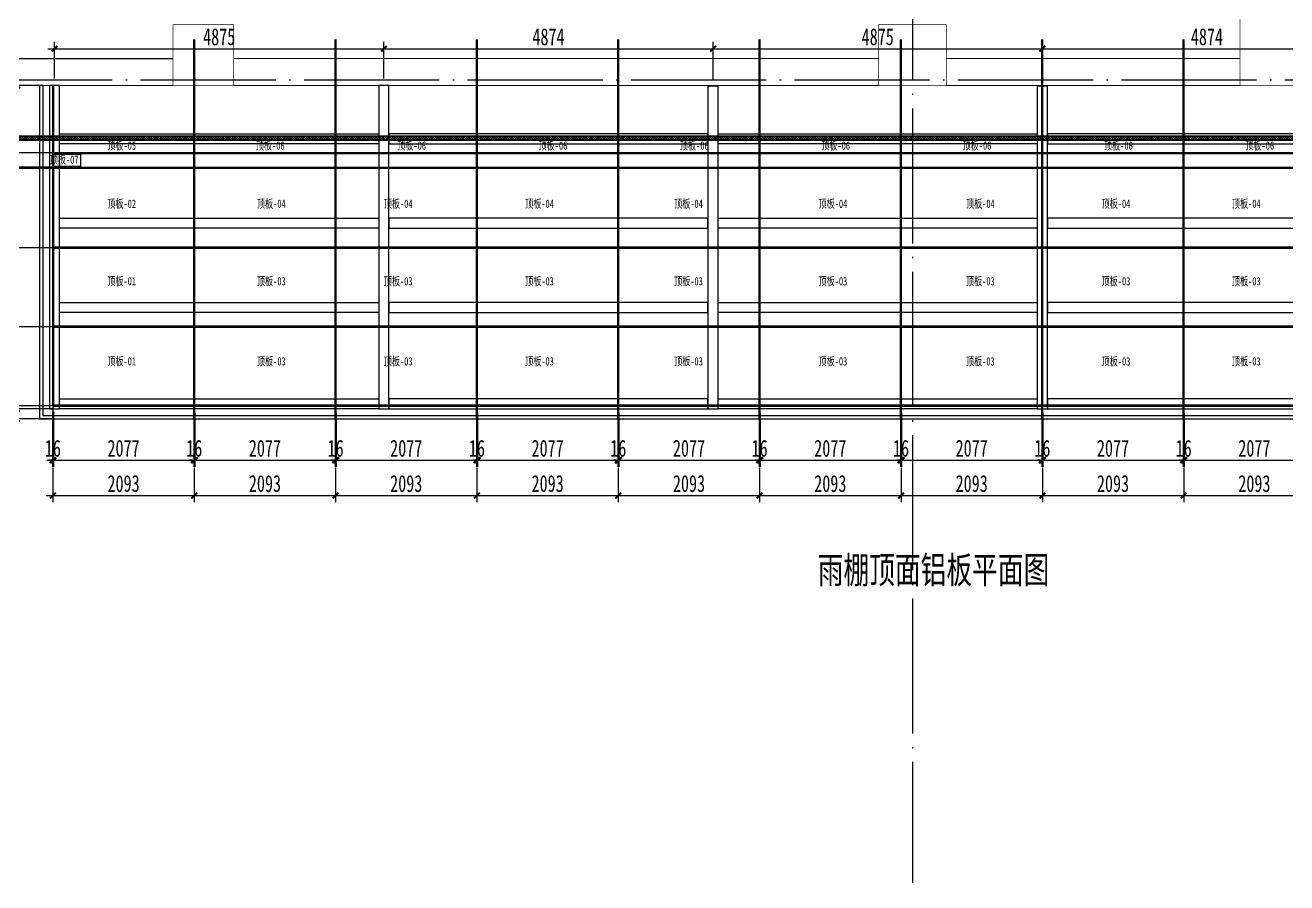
# Model space of a CAD drawing. Header units: millimetres. Extents: x 1519249 to 1604651, y -416196 to -347833.
# Drawn here: x 1528901 to 1547578, y -379550 to -366850 of the extents above; entities that cross this region are included whole.
import ezdxf

# ---------------------------------------------------------------- set-up
doc = ezdxf.new("R2010")
doc.units = ezdxf.units.MM
doc.header["$LTSCALE"] = 1000
doc.header["$MEASUREMENT"] = 0
doc.linetypes.add('DOTE', pattern=[2.42, 2, -0.2, 0.02, -0.2])
doc.layers.get('Defpoints').update_dxf_attribs({"color": 190})
for name, color, linetype in [('S-beam_con', 4, 'Continuous'), ('S-COLU', 50, 'Continuous'), ('S-grid', 14, 'DOTE')]:
    doc.layers.add(name, color=color, linetype=linetype)
doc.styles.add('MtXpl_', font='simhei.ttf')
doc.styles.add('黑体', font='simhei.ttf', dxfattribs={"width": 0.7})
doc.dimstyles.new('副本 BZ-60', dxfattribs={"dimscale": 100, "dimtxt": 2.5, "dimasz": 0.6, "dimexe": 1, "dimexo": 1, "dimgap": 0.5, "dimtad": 1, "dimdec": 0, "dimdsep": 46, "dimtxsty": '黑体', "dimblk": 'ARCHTICK', "dimcen": 3, "dimdle": 1, "dimclrd": 1, "dimclre": 1, "dimclrt": 2, "dimadec": 1, "dimazin": 0, "dimtfac": 1, "dimtdec": 0, "dimtix": 1, "dimtmove": 2, "dimatfit": 3, "dimldrblk": 'DOTSMALL', "dimfxl": 0, "dimtolj": 1, "dimtzin": 0, "dimarcsym": 0})

# ---------------------------------------------------------------- blocks, each defined once
blk = doc.blocks.new('333444445')
at = {"color": 252, "true_color": 0x939598}
for points in [[(1455675, -363611), (1455825, -363611), (1455825, -358821), (1455675, -358821)], [(1460550, -363611), (1460700, -363611), (1460700, -358821), (1460550, -358821)], [(1465424, -363611), (1465574, -363611), (1465574, -358831), (1465424, -358831)], [(1470299, -363611), (1470449, -363611), (1470449, -358831), (1470299, -358831)], [(1460551, -359536), (1460551, -359686), (1455825, -359686), (1455825, -359536)], [(1460699, -359536), (1460699, -359686), (1465424, -359686), (1465424, -359536)], [(1470299, -359536), (1470299, -359686), (1465574, -359686), (1465574, -359536)], [(1470448, -359536), (1470448, -359686), (1475173, -359686), (1475173, -359536)], [(1460551, -360786), (1460551, -360936), (1455825, -360936), (1455825, -360786)], [(1460699, -360786), (1460699, -360936), (1465424, -360936), (1465424, -360786)], [(1470299, -360786), (1470299, -360936), (1465574, -360936), (1465574, -360786)], [(1470448, -360786), (1470448, -360936), (1475173, -360936), (1475173, -360786)], [(1460551, -362036), (1460551, -362186), (1455825, -362186), (1455825, -362036)], [(1460699, -362036), (1460699, -362186), (1465424, -362186), (1465424, -362036)], [(1470299, -362036), (1470299, -362186), (1465574, -362186), (1465574, -362036)], [(1470448, -362036), (1470448, -362186), (1475173, -362186), (1475173, -362036)], [(1460551, -363461), (1460551, -363611), (1455825, -363611), (1455825, -363461)], [(1460699, -363461), (1460699, -363611), (1465424, -363611), (1465424, -363461)], [(1470299, -363461), (1470299, -363611), (1465574, -363611), (1465574, -363461)], [(1470448, -363461), (1470448, -363611), (1475173, -363611), (1475173, -363461)]]:
    blk.add_lwpolyline(points, close=True, dxfattribs=at)
blk = doc.blocks.new('_ArchTick')
at = {"color": 0, "linetype": 'ByBlock', "const_width": 0.5}
blk.add_lwpolyline([(-0.71, -0.71), (0.71, 0.71)], dxfattribs=at)
blk = doc.blocks.new('*D12')
at = {"color": 1, "lineweight": -2, "transparency": 16777216}
for p, q in [((1529311, -373400), (1529311, -373916)), ((1531403, -373400), (1531403, -373916)), ((1529211, -373816), (1531503, -373816))]:
    blk.add_line(p, q, dxfattribs=at)
at = {"layer": 'Defpoints', "color": 0, "transparency": 16777216}
for p in [(1529311, -373300), (1531403, -373300), (1531403, -373816)]:
    blk.add_point(p, dxfattribs=at)
at = {"color": 1, "lineweight": -2, "transparency": 16777216, "xscale": 60, "yscale": 60, "zscale": 60, "rotation": 180}
blk.add_blockref('_ArchTick', (1529311, -373816), dxfattribs=at)
at = {"color": 1, "lineweight": -2, "transparency": 16777216, "xscale": 60, "yscale": 60, "zscale": 60}
blk.add_blockref('_ArchTick', (1531403, -373816), dxfattribs=at)
at = {"color": 2, "transparency": 16777216, "insert": (1530357, -373639), "char_height": 250, "attachment_point": 5, "style": '黑体'}
blk.add_mtext('\\A1;2093', dxfattribs=at)
blk = doc.blocks.new('_DotSmall')
at = {"color": 0, "linetype": 'ByBlock', "const_width": 0.5}
blk.add_lwpolyline([(-0.0625, 0, 1), (0.0625, 0, 1)], format="xyb", close=True, dxfattribs=at)
blk = doc.blocks.new('*D13')
at = {"color": 1, "lineweight": -2, "transparency": 16777216}
for p, q in [((1531403, -373400), (1531403, -373916)), ((1533496, -373400), (1533496, -373916)), ((1531303, -373816), (1533596, -373816))]:
    blk.add_line(p, q, dxfattribs=at)
at = {"layer": 'Defpoints', "color": 0, "transparency": 16777216}
for p in [(1531403, -373300), (1533496, -373300), (1533496, -373816)]:
    blk.add_point(p, dxfattribs=at)
at = {"color": 1, "lineweight": -2, "transparency": 16777216, "xscale": 60, "yscale": 60, "zscale": 60, "rotation": 180}
blk.add_blockref('_ArchTick', (1531403, -373816), dxfattribs=at)
at = {"color": 1, "lineweight": -2, "transparency": 16777216, "xscale": 60, "yscale": 60, "zscale": 60}
blk.add_blockref('_ArchTick', (1533496, -373816), dxfattribs=at)
at = {"color": 2, "transparency": 16777216, "insert": (1532450, -373639), "char_height": 250, "attachment_point": 5, "style": '黑体'}
blk.add_mtext('\\A1;2093', dxfattribs=at)
blk = doc.blocks.new('*D14')
at = {"color": 1, "lineweight": -2, "transparency": 16777216}
for p, q in [((1533496, -373400), (1533496, -373916)), ((1535589, -373400), (1535589, -373916)), ((1533396, -373816), (1535689, -373816))]:
    blk.add_line(p, q, dxfattribs=at)
at = {"layer": 'Defpoints', "color": 0, "transparency": 16777216}
for p in [(1533496, -373300), (1535589, -373300), (1535589, -373816)]:
    blk.add_point(p, dxfattribs=at)
at = {"color": 1, "lineweight": -2, "transparency": 16777216, "xscale": 60, "yscale": 60, "zscale": 60, "rotation": 180}
blk.add_blockref('_ArchTick', (1533496, -373816), dxfattribs=at)
at = {"color": 1, "lineweight": -2, "transparency": 16777216, "xscale": 60, "yscale": 60, "zscale": 60}
blk.add_blockref('_ArchTick', (1535589, -373816), dxfattribs=at)
at = {"color": 2, "transparency": 16777216, "insert": (1534542, -373639), "char_height": 250, "attachment_point": 5, "style": '黑体'}
blk.add_mtext('\\A1;2093', dxfattribs=at)
blk = doc.blocks.new('*D15')
at = {"color": 1, "lineweight": -2, "transparency": 16777216}
for p, q in [((1535589, -373400), (1535589, -373916)), ((1537681, -373400), (1537681, -373916)), ((1535489, -373816), (1537781, -373816))]:
    blk.add_line(p, q, dxfattribs=at)
at = {"layer": 'Defpoints', "color": 0, "transparency": 16777216}
for p in [(1535589, -373300), (1537681, -373300), (1537681, -373816)]:
    blk.add_point(p, dxfattribs=at)
at = {"color": 1, "lineweight": -2, "transparency": 16777216, "xscale": 60, "yscale": 60, "zscale": 60, "rotation": 180}
blk.add_blockref('_ArchTick', (1535589, -373816), dxfattribs=at)
at = {"color": 1, "lineweight": -2, "transparency": 16777216, "xscale": 60, "yscale": 60, "zscale": 60}
blk.add_blockref('_ArchTick', (1537681, -373816), dxfattribs=at)
at = {"color": 2, "transparency": 16777216, "insert": (1536635, -373639), "char_height": 250, "attachment_point": 5, "style": '黑体'}
blk.add_mtext('\\A1;2093', dxfattribs=at)
blk = doc.blocks.new('*D16')
at = {"color": 1, "lineweight": -2, "transparency": 16777216}
for p, q in [((1537681, -373400), (1537681, -373916)), ((1539774, -373400), (1539774, -373916)), ((1537581, -373816), (1539874, -373816))]:
    blk.add_line(p, q, dxfattribs=at)
at = {"layer": 'Defpoints', "color": 0, "transparency": 16777216}
for p in [(1537681, -373300), (1539774, -373300), (1539774, -373816)]:
    blk.add_point(p, dxfattribs=at)
at = {"color": 1, "lineweight": -2, "transparency": 16777216, "xscale": 60, "yscale": 60, "zscale": 60, "rotation": 180}
blk.add_blockref('_ArchTick', (1537681, -373816), dxfattribs=at)
at = {"color": 1, "lineweight": -2, "transparency": 16777216, "xscale": 60, "yscale": 60, "zscale": 60}
blk.add_blockref('_ArchTick', (1539774, -373816), dxfattribs=at)
at = {"color": 2, "transparency": 16777216, "insert": (1538728, -373639), "char_height": 250, "attachment_point": 5, "style": '黑体'}
blk.add_mtext('\\A1;2093', dxfattribs=at)
blk = doc.blocks.new('*D17')
at = {"color": 1, "lineweight": -2, "transparency": 16777216}
for p, q in [((1539774, -373400), (1539774, -373916)), ((1541867, -373400), (1541867, -373916)), ((1539674, -373816), (1541967, -373816))]:
    blk.add_line(p, q, dxfattribs=at)
at = {"layer": 'Defpoints', "color": 0, "transparency": 16777216}
for p in [(1539774, -373300), (1541867, -373300), (1541867, -373816)]:
    blk.add_point(p, dxfattribs=at)
at = {"color": 1, "lineweight": -2, "transparency": 16777216, "xscale": 60, "yscale": 60, "zscale": 60, "rotation": 180}
blk.add_blockref('_ArchTick', (1539774, -373816), dxfattribs=at)
at = {"color": 1, "lineweight": -2, "transparency": 16777216, "xscale": 60, "yscale": 60, "zscale": 60}
blk.add_blockref('_ArchTick', (1541867, -373816), dxfattribs=at)
at = {"color": 2, "transparency": 16777216, "insert": (1540820, -373639), "char_height": 250, "attachment_point": 5, "style": '黑体'}
blk.add_mtext('\\A1;2093', dxfattribs=at)
blk = doc.blocks.new('*D18')
at = {"color": 1, "lineweight": -2, "transparency": 16777216}
for p, q in [((1541867, -373400), (1541867, -373916)), ((1543959, -373400), (1543959, -373916)), ((1541767, -373816), (1544059, -373816))]:
    blk.add_line(p, q, dxfattribs=at)
at = {"layer": 'Defpoints', "color": 0, "transparency": 16777216}
for p in [(1541867, -373300), (1543959, -373300), (1543959, -373816)]:
    blk.add_point(p, dxfattribs=at)
at = {"color": 1, "lineweight": -2, "transparency": 16777216, "xscale": 60, "yscale": 60, "zscale": 60, "rotation": 180}
blk.add_blockref('_ArchTick', (1541867, -373816), dxfattribs=at)
at = {"color": 1, "lineweight": -2, "transparency": 16777216, "xscale": 60, "yscale": 60, "zscale": 60}
blk.add_blockref('_ArchTick', (1543959, -373816), dxfattribs=at)
at = {"color": 2, "transparency": 16777216, "insert": (1542913, -373639), "char_height": 250, "attachment_point": 5, "style": '黑体'}
blk.add_mtext('\\A1;2093', dxfattribs=at)
blk = doc.blocks.new('*D19')
at = {"color": 1, "lineweight": -2, "transparency": 16777216}
for p, q in [((1543959, -373400), (1543959, -373916)), ((1546052, -373400), (1546052, -373916)), ((1543859, -373816), (1546152, -373816))]:
    blk.add_line(p, q, dxfattribs=at)
at = {"layer": 'Defpoints', "color": 0, "transparency": 16777216}
for p in [(1543959, -373300), (1546052, -373300), (1546052, -373816)]:
    blk.add_point(p, dxfattribs=at)
at = {"color": 1, "lineweight": -2, "transparency": 16777216, "xscale": 60, "yscale": 60, "zscale": 60, "rotation": 180}
blk.add_blockref('_ArchTick', (1543959, -373816), dxfattribs=at)
at = {"color": 1, "lineweight": -2, "transparency": 16777216, "xscale": 60, "yscale": 60, "zscale": 60}
blk.add_blockref('_ArchTick', (1546052, -373816), dxfattribs=at)
at = {"color": 2, "transparency": 16777216, "insert": (1545005, -373639), "char_height": 250, "attachment_point": 5, "style": '黑体'}
blk.add_mtext('\\A1;2093', dxfattribs=at)
blk = doc.blocks.new('*D20')
at = {"color": 1, "lineweight": -2, "transparency": 16777216}
for p, q in [((1546052, -373400), (1546052, -373916)), ((1548144, -373400), (1548144, -373916)), ((1545952, -373816), (1548244, -373816))]:
    blk.add_line(p, q, dxfattribs=at)
at = {"layer": 'Defpoints', "color": 0, "transparency": 16777216}
for p in [(1546052, -373300), (1548144, -373300), (1548144, -373816)]:
    blk.add_point(p, dxfattribs=at)
at = {"color": 1, "lineweight": -2, "transparency": 16777216, "xscale": 60, "yscale": 60, "zscale": 60, "rotation": 180}
blk.add_blockref('_ArchTick', (1546052, -373816), dxfattribs=at)
at = {"color": 1, "lineweight": -2, "transparency": 16777216, "xscale": 60, "yscale": 60, "zscale": 60}
blk.add_blockref('_ArchTick', (1548144, -373816), dxfattribs=at)
at = {"color": 2, "transparency": 16777216, "insert": (1547098, -373639), "char_height": 250, "attachment_point": 5, "style": '黑体'}
blk.add_mtext('\\A1;2093', dxfattribs=at)
blk = doc.blocks.new('*D29')
at = {"color": 1, "lineweight": -2, "transparency": 16777216}
for p, q in [((1528779, -367641), (1528779, -372631)), ((1529161, -367741), (1528679, -367741)), ((1529161, -372531), (1528679, -372531))]:
    blk.add_line(p, q, dxfattribs=at)
at = {"layer": 'Defpoints', "color": 0, "transparency": 16777216}
for p in [(1529261, -367741), (1528779, -372531), (1529261, -372531)]:
    blk.add_point(p, dxfattribs=at)
at = {"color": 1, "lineweight": -2, "transparency": 16777216, "xscale": 60, "yscale": 60, "zscale": 60}
for p, rotation in [((1528779, -367741), 90), ((1528779, -372531), 270)]:
    blk.add_blockref('_ArchTick', p, dxfattribs=dict(at, rotation=rotation))
at = {"color": 2, "transparency": 16777216, "insert": (1528603, -370176), "char_height": 250, "attachment_point": 5, "rotation": 90, "style": '黑体'}
blk.add_mtext('\\A1;4790', dxfattribs=at)
blk = doc.blocks.new('*D30')
at = {"color": 1, "lineweight": -2, "transparency": 16777216}
for p, q in [((1529311, -372531), (1528679, -372531)), ((1528779, -372531), (1528779, -372471)), ((1528779, -372531), (1528779, -372681)), ((1529311, -372681), (1528679, -372681)), ((1528779, -372681), (1528779, -372741))]:
    blk.add_line(p, q, dxfattribs=at)
at = {"layer": 'Defpoints', "color": 0, "transparency": 16777216}
for p in [(1529411, -372531), (1528779, -372681), (1529411, -372681)]:
    blk.add_point(p, dxfattribs=at)
at = {"color": 1, "lineweight": -2, "transparency": 16777216, "xscale": 60, "yscale": 60, "zscale": 60}
for p, rotation in [((1528779, -372531), 270), ((1528779, -372681), 90)]:
    blk.add_blockref('_ArchTick', p, dxfattribs=dict(at, rotation=rotation))
at = {"color": 2, "transparency": 16777216, "insert": (1528603, -372606), "char_height": 250, "attachment_point": 5, "rotation": 90, "style": '黑体'}
blk.add_mtext('\\A1;150', dxfattribs=at)
blk = doc.blocks.new('*D90')
at = {"color": 1, "lineweight": -2, "transparency": 16777216}
for p, q in [((1529336, -367641), (1529336, -367098)), ((1534211, -367641), (1534211, -367098)), ((1529236, -367198), (1534311, -367198))]:
    blk.add_line(p, q, dxfattribs=at)
at = {"layer": 'Defpoints', "color": 0, "transparency": 16777216}
for p in [(1534211, -367198), (1529336, -367741), (1534211, -367741)]:
    blk.add_point(p, dxfattribs=at)
at = {"color": 1, "lineweight": -2, "transparency": 16777216, "xscale": 60, "yscale": 60, "zscale": 60, "rotation": 180}
blk.add_blockref('_ArchTick', (1529336, -367198), dxfattribs=at)
at = {"color": 1, "lineweight": -2, "transparency": 16777216, "xscale": 60, "yscale": 60, "zscale": 60}
blk.add_blockref('_ArchTick', (1534211, -367198), dxfattribs=at)
at = {"color": 2, "transparency": 16777216, "insert": (1531773, -367023), "char_height": 250, "attachment_point": 5, "style": '黑体'}
blk.add_mtext('\\A1;4875', dxfattribs=at)
blk = doc.blocks.new('*D91')
at = {"color": 1, "lineweight": -2, "transparency": 16777216}
for p, q in [((1534211, -367641), (1534211, -367098)), ((1539085, -367652), (1539085, -367098)), ((1534111, -367198), (1539185, -367198))]:
    blk.add_line(p, q, dxfattribs=at)
at = {"layer": 'Defpoints', "color": 0, "transparency": 16777216}
for p in [(1539085, -367198), (1534211, -367741), (1539085, -367752)]:
    blk.add_point(p, dxfattribs=at)
at = {"color": 1, "lineweight": -2, "transparency": 16777216, "xscale": 60, "yscale": 60, "zscale": 60, "rotation": 180}
blk.add_blockref('_ArchTick', (1534211, -367198), dxfattribs=at)
at = {"color": 1, "lineweight": -2, "transparency": 16777216, "xscale": 60, "yscale": 60, "zscale": 60}
blk.add_blockref('_ArchTick', (1539085, -367198), dxfattribs=at)
at = {"color": 2, "transparency": 16777216, "insert": (1536648, -367023), "char_height": 250, "attachment_point": 5, "style": '黑体'}
blk.add_mtext('\\A1;4874', dxfattribs=at)
blk = doc.blocks.new('*D92')
at = {"color": 1, "lineweight": -2, "transparency": 16777216}
for p, q in [((1539085, -367652), (1539085, -367098)), ((1543959, -367641), (1543959, -367098)), ((1538985, -367198), (1544059, -367198))]:
    blk.add_line(p, q, dxfattribs=at)
at = {"layer": 'Defpoints', "color": 0, "transparency": 16777216}
for p in [(1543959, -367198), (1539085, -367752), (1543959, -367741)]:
    blk.add_point(p, dxfattribs=at)
at = {"color": 1, "lineweight": -2, "transparency": 16777216, "xscale": 60, "yscale": 60, "zscale": 60, "rotation": 180}
blk.add_blockref('_ArchTick', (1539085, -367198), dxfattribs=at)
at = {"color": 1, "lineweight": -2, "transparency": 16777216, "xscale": 60, "yscale": 60, "zscale": 60}
blk.add_blockref('_ArchTick', (1543959, -367198), dxfattribs=at)
at = {"color": 2, "transparency": 16777216, "insert": (1541522, -367023), "char_height": 250, "attachment_point": 5, "style": '黑体'}
blk.add_mtext('\\A1;4875', dxfattribs=at)
blk = doc.blocks.new('*D93')
at = {"color": 1, "lineweight": -2, "transparency": 16777216}
for p, q in [((1543959, -367641), (1543959, -367098)), ((1548833, -367641), (1548833, -367098)), ((1543859, -367198), (1548933, -367198))]:
    blk.add_line(p, q, dxfattribs=at)
at = {"layer": 'Defpoints', "color": 0, "transparency": 16777216}
for p in [(1548833, -367198), (1543959, -367741), (1548833, -367741)]:
    blk.add_point(p, dxfattribs=at)
at = {"color": 1, "lineweight": -2, "transparency": 16777216, "xscale": 60, "yscale": 60, "zscale": 60, "rotation": 180}
blk.add_blockref('_ArchTick', (1543959, -367198), dxfattribs=at)
at = {"color": 1, "lineweight": -2, "transparency": 16777216, "xscale": 60, "yscale": 60, "zscale": 60}
blk.add_blockref('_ArchTick', (1548833, -367198), dxfattribs=at)
at = {"color": 2, "transparency": 16777216, "insert": (1546396, -367023), "char_height": 250, "attachment_point": 5, "style": '黑体'}
blk.add_mtext('\\A1;4874', dxfattribs=at)
blk = doc.blocks.new('*D104')
at = {"color": 1, "lineweight": -2, "transparency": 16777216}
for p, q in [((1529303, -372573), (1529303, -373392)), ((1529319, -372573), (1529319, -373392)), ((1529303, -373292), (1529243, -373292)), ((1529319, -373292), (1529303, -373292)), ((1529319, -373292), (1529379, -373292))]:
    blk.add_line(p, q, dxfattribs=at)
at = {"layer": 'Defpoints', "color": 0, "transparency": 16777216}
for p in [(1529303, -372473), (1529319, -372473), (1529303, -373292)]:
    blk.add_point(p, dxfattribs=at)
at = {"color": 1, "lineweight": -2, "transparency": 16777216, "xscale": 60, "yscale": 60, "zscale": 60}
blk.add_blockref('_ArchTick', (1529303, -373292), dxfattribs=at)
at = {"color": 1, "lineweight": -2, "transparency": 16777216, "xscale": 60, "yscale": 60, "zscale": 60, "rotation": 180}
blk.add_blockref('_ArchTick', (1529319, -373292), dxfattribs=at)
at = {"color": 2, "transparency": 16777216, "insert": (1529311, -373117), "char_height": 250, "attachment_point": 5, "style": '黑体'}
blk.add_mtext('\\A1;16', dxfattribs=at)
blk = doc.blocks.new('*D105')
at = {"color": 1, "lineweight": -2, "transparency": 16777216}
for p, q in [((1529319, -372573), (1529319, -373392)), ((1531395, -372573), (1531395, -373392)), ((1529219, -373292), (1531495, -373292))]:
    blk.add_line(p, q, dxfattribs=at)
at = {"layer": 'Defpoints', "color": 0, "transparency": 16777216}
for p in [(1529319, -372473), (1531395, -372473), (1531395, -373292)]:
    blk.add_point(p, dxfattribs=at)
at = {"color": 1, "lineweight": -2, "transparency": 16777216, "xscale": 60, "yscale": 60, "zscale": 60, "rotation": 180}
blk.add_blockref('_ArchTick', (1529319, -373292), dxfattribs=at)
at = {"color": 1, "lineweight": -2, "transparency": 16777216, "xscale": 60, "yscale": 60, "zscale": 60}
blk.add_blockref('_ArchTick', (1531395, -373292), dxfattribs=at)
at = {"color": 2, "transparency": 16777216, "insert": (1530357, -373116), "char_height": 250, "attachment_point": 5, "style": '黑体'}
blk.add_mtext('\\A1;2077', dxfattribs=at)
blk = doc.blocks.new('*D106')
at = {"color": 1, "lineweight": -2, "transparency": 16777216}
for p, q in [((1531395, -372573), (1531395, -373392)), ((1531411, -372589), (1531411, -373392)), ((1531395, -373292), (1531335, -373292)), ((1531395, -373292), (1531411, -373292)), ((1531411, -373292), (1531471, -373292))]:
    blk.add_line(p, q, dxfattribs=at)
at = {"layer": 'Defpoints', "color": 0, "transparency": 16777216}
for p in [(1531395, -372473), (1531411, -372489), (1531411, -373292)]:
    blk.add_point(p, dxfattribs=at)
at = {"color": 1, "lineweight": -2, "transparency": 16777216, "xscale": 60, "yscale": 60, "zscale": 60}
blk.add_blockref('_ArchTick', (1531395, -373292), dxfattribs=at)
at = {"color": 1, "lineweight": -2, "transparency": 16777216, "xscale": 60, "yscale": 60, "zscale": 60, "rotation": 180}
blk.add_blockref('_ArchTick', (1531411, -373292), dxfattribs=at)
at = {"color": 2, "transparency": 16777216, "insert": (1531403, -373117), "char_height": 250, "attachment_point": 5, "style": '黑体'}
blk.add_mtext('\\A1;16', dxfattribs=at)
blk = doc.blocks.new('*D107')
at = {"color": 1, "lineweight": -2, "transparency": 16777216}
for p, q in [((1531411, -372589), (1531411, -373392)), ((1533488, -372589), (1533488, -373392)), ((1531311, -373292), (1533588, -373292))]:
    blk.add_line(p, q, dxfattribs=at)
at = {"layer": 'Defpoints', "color": 0, "transparency": 16777216}
for p in [(1531411, -372489), (1533488, -372489), (1533488, -373292)]:
    blk.add_point(p, dxfattribs=at)
at = {"color": 1, "lineweight": -2, "transparency": 16777216, "xscale": 60, "yscale": 60, "zscale": 60, "rotation": 180}
blk.add_blockref('_ArchTick', (1531411, -373292), dxfattribs=at)
at = {"color": 1, "lineweight": -2, "transparency": 16777216, "xscale": 60, "yscale": 60, "zscale": 60}
blk.add_blockref('_ArchTick', (1533488, -373292), dxfattribs=at)
at = {"color": 2, "transparency": 16777216, "insert": (1532450, -373116), "char_height": 250, "attachment_point": 5, "style": '黑体'}
blk.add_mtext('\\A1;2077', dxfattribs=at)
blk = doc.blocks.new('*D108')
at = {"color": 1, "lineweight": -2, "transparency": 16777216}
for p, q in [((1533488, -372589), (1533488, -373392)), ((1533504, -372589), (1533504, -373392)), ((1533488, -373292), (1533428, -373292)), ((1533488, -373292), (1533504, -373292)), ((1533504, -373292), (1533564, -373292))]:
    blk.add_line(p, q, dxfattribs=at)
at = {"layer": 'Defpoints', "color": 0, "transparency": 16777216}
for p in [(1533488, -372489), (1533504, -372489), (1533504, -373292)]:
    blk.add_point(p, dxfattribs=at)
at = {"color": 1, "lineweight": -2, "transparency": 16777216, "xscale": 60, "yscale": 60, "zscale": 60}
blk.add_blockref('_ArchTick', (1533488, -373292), dxfattribs=at)
at = {"color": 1, "lineweight": -2, "transparency": 16777216, "xscale": 60, "yscale": 60, "zscale": 60, "rotation": 180}
blk.add_blockref('_ArchTick', (1533504, -373292), dxfattribs=at)
at = {"color": 2, "transparency": 16777216, "insert": (1533496, -373117), "char_height": 250, "attachment_point": 5, "style": '黑体'}
blk.add_mtext('\\A1;16', dxfattribs=at)
blk = doc.blocks.new('*D109')
at = {"color": 1, "lineweight": -2, "transparency": 16777216}
for p, q in [((1533504, -372589), (1533504, -373392)), ((1535581, -372589), (1535581, -373392)), ((1533404, -373292), (1535681, -373292))]:
    blk.add_line(p, q, dxfattribs=at)
at = {"layer": 'Defpoints', "color": 0, "transparency": 16777216}
for p in [(1533504, -372489), (1535581, -372489), (1535581, -373292)]:
    blk.add_point(p, dxfattribs=at)
at = {"color": 1, "lineweight": -2, "transparency": 16777216, "xscale": 60, "yscale": 60, "zscale": 60, "rotation": 180}
blk.add_blockref('_ArchTick', (1533504, -373292), dxfattribs=at)
at = {"color": 1, "lineweight": -2, "transparency": 16777216, "xscale": 60, "yscale": 60, "zscale": 60}
blk.add_blockref('_ArchTick', (1535581, -373292), dxfattribs=at)
at = {"color": 2, "transparency": 16777216, "insert": (1534542, -373116), "char_height": 250, "attachment_point": 5, "style": '黑体'}
blk.add_mtext('\\A1;2077', dxfattribs=at)
blk = doc.blocks.new('*D110')
at = {"color": 1, "lineweight": -2, "transparency": 16777216}
for p, q in [((1535581, -372589), (1535581, -373392)), ((1535597, -372589), (1535597, -373392)), ((1535581, -373292), (1535521, -373292)), ((1535581, -373292), (1535597, -373292)), ((1535597, -373292), (1535657, -373292))]:
    blk.add_line(p, q, dxfattribs=at)
at = {"layer": 'Defpoints', "color": 0, "transparency": 16777216}
for p in [(1535581, -372489), (1535597, -372489), (1535597, -373292)]:
    blk.add_point(p, dxfattribs=at)
at = {"color": 1, "lineweight": -2, "transparency": 16777216, "xscale": 60, "yscale": 60, "zscale": 60}
blk.add_blockref('_ArchTick', (1535581, -373292), dxfattribs=at)
at = {"color": 1, "lineweight": -2, "transparency": 16777216, "xscale": 60, "yscale": 60, "zscale": 60, "rotation": 180}
blk.add_blockref('_ArchTick', (1535597, -373292), dxfattribs=at)
at = {"color": 2, "transparency": 16777216, "insert": (1535589, -373117), "char_height": 250, "attachment_point": 5, "style": '黑体'}
blk.add_mtext('\\A1;16', dxfattribs=at)
blk = doc.blocks.new('*D111')
at = {"color": 1, "lineweight": -2, "transparency": 16777216}
for p, q in [((1535597, -372589), (1535597, -373392)), ((1537673, -372589), (1537673, -373392)), ((1535497, -373292), (1537773, -373292))]:
    blk.add_line(p, q, dxfattribs=at)
at = {"layer": 'Defpoints', "color": 0, "transparency": 16777216}
for p in [(1535597, -372489), (1537673, -372489), (1537673, -373292)]:
    blk.add_point(p, dxfattribs=at)
at = {"color": 1, "lineweight": -2, "transparency": 16777216, "xscale": 60, "yscale": 60, "zscale": 60, "rotation": 180}
blk.add_blockref('_ArchTick', (1535597, -373292), dxfattribs=at)
at = {"color": 1, "lineweight": -2, "transparency": 16777216, "xscale": 60, "yscale": 60, "zscale": 60}
blk.add_blockref('_ArchTick', (1537673, -373292), dxfattribs=at)
at = {"color": 2, "transparency": 16777216, "insert": (1536635, -373116), "char_height": 250, "attachment_point": 5, "style": '黑体'}
blk.add_mtext('\\A1;2077', dxfattribs=at)
blk = doc.blocks.new('*D112')
at = {"color": 1, "lineweight": -2, "transparency": 16777216}
for p, q in [((1537673, -372589), (1537673, -373392)), ((1537689, -372589), (1537689, -373392)), ((1537673, -373292), (1537613, -373292)), ((1537673, -373292), (1537689, -373292)), ((1537689, -373292), (1537749, -373292))]:
    blk.add_line(p, q, dxfattribs=at)
at = {"layer": 'Defpoints', "color": 0, "transparency": 16777216}
for p in [(1537673, -372489), (1537689, -372489), (1537689, -373292)]:
    blk.add_point(p, dxfattribs=at)
at = {"color": 1, "lineweight": -2, "transparency": 16777216, "xscale": 60, "yscale": 60, "zscale": 60}
blk.add_blockref('_ArchTick', (1537673, -373292), dxfattribs=at)
at = {"color": 1, "lineweight": -2, "transparency": 16777216, "xscale": 60, "yscale": 60, "zscale": 60, "rotation": 180}
blk.add_blockref('_ArchTick', (1537689, -373292), dxfattribs=at)
at = {"color": 2, "transparency": 16777216, "insert": (1537681, -373117), "char_height": 250, "attachment_point": 5, "style": '黑体'}
blk.add_mtext('\\A1;16', dxfattribs=at)
blk = doc.blocks.new('*D113')
at = {"color": 1, "lineweight": -2, "transparency": 16777216}
for p, q in [((1537689, -372589), (1537689, -373392)), ((1539766, -372589), (1539766, -373392)), ((1537589, -373292), (1539866, -373292))]:
    blk.add_line(p, q, dxfattribs=at)
at = {"layer": 'Defpoints', "color": 0, "transparency": 16777216}
for p in [(1537689, -372489), (1539766, -372489), (1539766, -373292)]:
    blk.add_point(p, dxfattribs=at)
at = {"color": 1, "lineweight": -2, "transparency": 16777216, "xscale": 60, "yscale": 60, "zscale": 60, "rotation": 180}
blk.add_blockref('_ArchTick', (1537689, -373292), dxfattribs=at)
at = {"color": 1, "lineweight": -2, "transparency": 16777216, "xscale": 60, "yscale": 60, "zscale": 60}
blk.add_blockref('_ArchTick', (1539766, -373292), dxfattribs=at)
at = {"color": 2, "transparency": 16777216, "insert": (1538728, -373116), "char_height": 250, "attachment_point": 5, "style": '黑体'}
blk.add_mtext('\\A1;2077', dxfattribs=at)
blk = doc.blocks.new('*D114')
at = {"color": 1, "lineweight": -2, "transparency": 16777216}
for p, q in [((1539766, -372589), (1539766, -373392)), ((1539782, -372589), (1539782, -373392)), ((1539766, -373292), (1539706, -373292)), ((1539766, -373292), (1539782, -373292)), ((1539782, -373292), (1539842, -373292))]:
    blk.add_line(p, q, dxfattribs=at)
at = {"layer": 'Defpoints', "color": 0, "transparency": 16777216}
for p in [(1539766, -372489), (1539782, -372489), (1539782, -373292)]:
    blk.add_point(p, dxfattribs=at)
at = {"color": 1, "lineweight": -2, "transparency": 16777216, "xscale": 60, "yscale": 60, "zscale": 60}
blk.add_blockref('_ArchTick', (1539766, -373292), dxfattribs=at)
at = {"color": 1, "lineweight": -2, "transparency": 16777216, "xscale": 60, "yscale": 60, "zscale": 60, "rotation": 180}
blk.add_blockref('_ArchTick', (1539782, -373292), dxfattribs=at)
at = {"color": 2, "transparency": 16777216, "insert": (1539774, -373117), "char_height": 250, "attachment_point": 5, "style": '黑体'}
blk.add_mtext('\\A1;16', dxfattribs=at)
blk = doc.blocks.new('*D115')
at = {"color": 1, "lineweight": -2, "transparency": 16777216}
for p, q in [((1539782, -372589), (1539782, -373392)), ((1541859, -372589), (1541859, -373392)), ((1539682, -373292), (1541959, -373292))]:
    blk.add_line(p, q, dxfattribs=at)
at = {"layer": 'Defpoints', "color": 0, "transparency": 16777216}
for p in [(1539782, -372489), (1541859, -372489), (1541859, -373292)]:
    blk.add_point(p, dxfattribs=at)
at = {"color": 1, "lineweight": -2, "transparency": 16777216, "xscale": 60, "yscale": 60, "zscale": 60, "rotation": 180}
blk.add_blockref('_ArchTick', (1539782, -373292), dxfattribs=at)
at = {"color": 1, "lineweight": -2, "transparency": 16777216, "xscale": 60, "yscale": 60, "zscale": 60}
blk.add_blockref('_ArchTick', (1541859, -373292), dxfattribs=at)
at = {"color": 2, "transparency": 16777216, "insert": (1540820, -373116), "char_height": 250, "attachment_point": 5, "style": '黑体'}
blk.add_mtext('\\A1;2077', dxfattribs=at)
blk = doc.blocks.new('*D116')
at = {"color": 1, "lineweight": -2, "transparency": 16777216}
for p, q in [((1541859, -372589), (1541859, -373392)), ((1541875, -372589), (1541875, -373392)), ((1541859, -373292), (1541799, -373292)), ((1541859, -373292), (1541875, -373292)), ((1541875, -373292), (1541935, -373292))]:
    blk.add_line(p, q, dxfattribs=at)
at = {"layer": 'Defpoints', "color": 0, "transparency": 16777216}
for p in [(1541859, -372489), (1541875, -372489), (1541875, -373292)]:
    blk.add_point(p, dxfattribs=at)
at = {"color": 1, "lineweight": -2, "transparency": 16777216, "xscale": 60, "yscale": 60, "zscale": 60}
blk.add_blockref('_ArchTick', (1541859, -373292), dxfattribs=at)
at = {"color": 1, "lineweight": -2, "transparency": 16777216, "xscale": 60, "yscale": 60, "zscale": 60, "rotation": 180}
blk.add_blockref('_ArchTick', (1541875, -373292), dxfattribs=at)
at = {"color": 2, "transparency": 16777216, "insert": (1541867, -373117), "char_height": 250, "attachment_point": 5, "style": '黑体'}
blk.add_mtext('\\A1;16', dxfattribs=at)
blk = doc.blocks.new('*D117')
at = {"color": 1, "lineweight": -2, "transparency": 16777216}
for p, q in [((1541875, -372589), (1541875, -373392)), ((1543951, -372589), (1543951, -373392)), ((1541775, -373292), (1544051, -373292))]:
    blk.add_line(p, q, dxfattribs=at)
at = {"layer": 'Defpoints', "color": 0, "transparency": 16777216}
for p in [(1541875, -372489), (1543951, -372489), (1543951, -373292)]:
    blk.add_point(p, dxfattribs=at)
at = {"color": 1, "lineweight": -2, "transparency": 16777216, "xscale": 60, "yscale": 60, "zscale": 60, "rotation": 180}
blk.add_blockref('_ArchTick', (1541875, -373292), dxfattribs=at)
at = {"color": 1, "lineweight": -2, "transparency": 16777216, "xscale": 60, "yscale": 60, "zscale": 60}
blk.add_blockref('_ArchTick', (1543951, -373292), dxfattribs=at)
at = {"color": 2, "transparency": 16777216, "insert": (1542913, -373116), "char_height": 250, "attachment_point": 5, "style": '黑体'}
blk.add_mtext('\\A1;2077', dxfattribs=at)
blk = doc.blocks.new('*D118')
at = {"color": 1, "lineweight": -2, "transparency": 16777216}
for p, q in [((1543951, -372589), (1543951, -373392)), ((1543967, -372589), (1543967, -373392)), ((1543951, -373292), (1543891, -373292)), ((1543951, -373292), (1543967, -373292)), ((1543967, -373292), (1544027, -373292))]:
    blk.add_line(p, q, dxfattribs=at)
at = {"layer": 'Defpoints', "color": 0, "transparency": 16777216}
for p in [(1543951, -372489), (1543967, -372489), (1543967, -373292)]:
    blk.add_point(p, dxfattribs=at)
at = {"color": 1, "lineweight": -2, "transparency": 16777216, "xscale": 60, "yscale": 60, "zscale": 60}
blk.add_blockref('_ArchTick', (1543951, -373292), dxfattribs=at)
at = {"color": 1, "lineweight": -2, "transparency": 16777216, "xscale": 60, "yscale": 60, "zscale": 60, "rotation": 180}
blk.add_blockref('_ArchTick', (1543967, -373292), dxfattribs=at)
at = {"color": 2, "transparency": 16777216, "insert": (1543959, -373117), "char_height": 250, "attachment_point": 5, "style": '黑体'}
blk.add_mtext('\\A1;16', dxfattribs=at)
blk = doc.blocks.new('*D119')
at = {"color": 1, "lineweight": -2, "transparency": 16777216}
for p, q in [((1543967, -372589), (1543967, -373392)), ((1546044, -372589), (1546044, -373392)), ((1543867, -373292), (1546144, -373292))]:
    blk.add_line(p, q, dxfattribs=at)
at = {"layer": 'Defpoints', "color": 0, "transparency": 16777216}
for p in [(1543967, -372489), (1546044, -372489), (1546044, -373292)]:
    blk.add_point(p, dxfattribs=at)
at = {"color": 1, "lineweight": -2, "transparency": 16777216, "xscale": 60, "yscale": 60, "zscale": 60, "rotation": 180}
blk.add_blockref('_ArchTick', (1543967, -373292), dxfattribs=at)
at = {"color": 1, "lineweight": -2, "transparency": 16777216, "xscale": 60, "yscale": 60, "zscale": 60}
blk.add_blockref('_ArchTick', (1546044, -373292), dxfattribs=at)
at = {"color": 2, "transparency": 16777216, "insert": (1545005, -373116), "char_height": 250, "attachment_point": 5, "style": '黑体'}
blk.add_mtext('\\A1;2077', dxfattribs=at)
blk = doc.blocks.new('*D120')
at = {"color": 1, "lineweight": -2, "transparency": 16777216}
for p, q in [((1546044, -372589), (1546044, -373392)), ((1546060, -372589), (1546060, -373392)), ((1546044, -373292), (1545984, -373292)), ((1546044, -373292), (1546060, -373292)), ((1546060, -373292), (1546120, -373292))]:
    blk.add_line(p, q, dxfattribs=at)
at = {"layer": 'Defpoints', "color": 0, "transparency": 16777216}
for p in [(1546044, -372489), (1546060, -372489), (1546060, -373292)]:
    blk.add_point(p, dxfattribs=at)
at = {"color": 1, "lineweight": -2, "transparency": 16777216, "xscale": 60, "yscale": 60, "zscale": 60}
blk.add_blockref('_ArchTick', (1546044, -373292), dxfattribs=at)
at = {"color": 1, "lineweight": -2, "transparency": 16777216, "xscale": 60, "yscale": 60, "zscale": 60, "rotation": 180}
blk.add_blockref('_ArchTick', (1546060, -373292), dxfattribs=at)
at = {"color": 2, "transparency": 16777216, "insert": (1546052, -373117), "char_height": 250, "attachment_point": 5, "style": '黑体'}
blk.add_mtext('\\A1;16', dxfattribs=at)
blk = doc.blocks.new('*D121')
at = {"color": 1, "lineweight": -2, "transparency": 16777216}
for p, q in [((1546060, -372589), (1546060, -373392)), ((1548136, -372589), (1548136, -373392)), ((1545960, -373292), (1548236, -373292))]:
    blk.add_line(p, q, dxfattribs=at)
at = {"layer": 'Defpoints', "color": 0, "transparency": 16777216}
for p in [(1546060, -372489), (1548136, -372489), (1548136, -373292)]:
    blk.add_point(p, dxfattribs=at)
at = {"color": 1, "lineweight": -2, "transparency": 16777216, "xscale": 60, "yscale": 60, "zscale": 60, "rotation": 180}
blk.add_blockref('_ArchTick', (1546060, -373292), dxfattribs=at)
at = {"color": 1, "lineweight": -2, "transparency": 16777216, "xscale": 60, "yscale": 60, "zscale": 60}
blk.add_blockref('_ArchTick', (1548136, -373292), dxfattribs=at)
at = {"color": 2, "transparency": 16777216, "insert": (1547098, -373116), "char_height": 250, "attachment_point": 5, "style": '黑体'}
blk.add_mtext('\\A1;2077', dxfattribs=at)

msp = doc.modelspace()

# ---------------------------------------------------------------- hatches: boundary and pattern name
h = msp.add_hatch()
h.set_pattern_fill('ANSI37', color=254, scale=200, angle=90)
h.set_pattern_definition([(135, (1246530.03, -1854371.258), (-17.67766953, -17.67766953), []), (225, (1246530.03, -1854371.258), (17.67766953, -17.67766953), [])])
h.paths.add_polyline_path([(1563037.5, -368551.4), (1563037.5, -368491.4), (1522493.8, -368491.4), (1522493.8, -368551.4)])

# ---------------------------------------------------------------- linework, layer by layer
at = {"color": 6}
for p, q in [((1529310.7, -367741.4), (1529310.7, -373299.7)), ((1528278.8, -368736.4), (1560036.8, -368736.4)), ((1528278.8, -368966.4), (1560036.8, -368966.4)), ((1528278.8, -370141.4), (1560036.8, -370141.4)), ((1528278.8, -371311.4), (1560036.8, -371311.4)), ((1528278.8, -372481.4), (1560036.8, -372481.4))]:
    msp.add_line(p, q, dxfattribs=at)
at = {"color": 3}
for p, q in [((1529310.7, -368551.4), (1558607.6, -368551.4)), ((1529310.7, -368751.4), (1558607.6, -368751.4)), ((1529310.7, -368951.4), (1558607.6, -368951.4)), ((1529318.7, -370133.4), (1558599.6, -370133.4)), ((1529318.7, -370149.4), (1558599.6, -370149.4)), ((1529318.7, -371303.4), (1558599.6, -371303.4)), ((1529318.7, -371319.4), (1558599.6, -371319.4))]:
    msp.add_line(p, q, dxfattribs=at)
for p, q in [((1531395.4, -368951.4), (1531395.4, -368751.4)), ((1529310.7, -368951.4), (1527051.3, -368951.4))]:
    msp.add_line(p, q)
for points in [[(1531395.4, -372681.4), (1531395.4, -367060.3)], [(1531411.4, -372681.4), (1531411.4, -367060.3)], [(1533488, -372681.4), (1533488, -367060.3)], [(1533504, -372681.4), (1533504, -367060.3)], [(1535580.6, -372681.4), (1535580.6, -367060.3)], [(1535596.6, -372681.4), (1535596.6, -367060.3)], [(1537673.3, -372681.4), (1537673.3, -367060.3)], [(1537689.3, -372681.4), (1537689.3, -367060.3)], [(1539765.9, -372681.4), (1539765.9, -367060.3)], [(1539781.9, -372681.4), (1539781.9, -367060.3)], [(1541858.5, -372681.4), (1541858.5, -367060.3)], [(1541874.5, -372681.4), (1541874.5, -367060.3)], [(1543951.2, -372681.4), (1543951.2, -367060.3)], [(1543967.2, -372681.4), (1543967.2, -367060.3)], [(1546043.8, -372681.4), (1546043.8, -367060.3)], [(1546059.8, -372681.4), (1546059.8, -367060.3)], [(1529110.7, -367741.4), (1529110.7, -372681.4), (1558807.6, -372681.4), (1558807.6, -367741.4)], [(1529160.7, -367741.4), (1529160.7, -372631.4), (1558757.6, -372631.4), (1558757.6, -367741.4)], [(1529302.7, -367741.4), (1529302.7, -372489.4), (1558615.6, -372489.4), (1558615.6, -367741.4)], [(1529318.7, -367741.4), (1529318.7, -372473.4), (1558599.6, -372473.4), (1558599.6, -367741.4)]]:
    msp.add_lwpolyline(points, dxfattribs=at)
at = {"color": 6}
for points in [[(1531403.4, -373299.7), (1531403.4, -367060.3)], [(1533496, -373299.7), (1533496, -367060.3)], [(1535588.6, -373299.7), (1535588.6, -367060.3)], [(1537681.3, -373299.7), (1537681.3, -367060.3)], [(1539773.9, -373299.7), (1539773.9, -367060.3)], [(1541866.5, -373299.7), (1541866.5, -367060.3)], [(1543959.2, -373299.7), (1543959.2, -367060.3)], [(1546051.8, -373299.7), (1546051.8, -367060.3)]]:
    msp.add_lwpolyline(points, dxfattribs=at)
at = {"color": 3}
for points in [[(1563037.5, -368551.4), (1563037.5, -368491.4), (1522493.8, -368491.4), (1522493.8, -368551.4)], [(1529718.7, -368941.4), (1529318.7, -368941.4), (1529318.7, -368761.4), (1529718.7, -368761.4)]]:
    msp.add_lwpolyline(points, close=True, dxfattribs=at)
for p in [(1531403.4, -373299.7), (1533496, -373299.7), (1535588.6, -373299.7), (1537681.3, -373299.7), (1539773.9, -373299.7), (1541866.5, -373299.7), (1543959.2, -373299.7), (1546051.8, -373299.7)]:
    msp.add_point(p)
at = {"layer": 'S-beam_con'}
msp.add_line((1527186.3, -367341.4), (1531086.8, -367341.4), dxfattribs=at)
at = {"layer": 'S-beam_con', "lineweight": 18}
for p, q in [((1541536.8, -367341.4), (1531986.8, -367341.4)), ((1546886.8, -367341.4), (1542536.8, -367341.4)), ((1524956.8, -367741.4), (1531086.8, -367741.4)), ((1531986.8, -367741.4), (1541536.8, -367741.4)), ((1542536.8, -367741.4), (1546886.8, -367741.4))]:
    msp.add_line(p, q, dxfattribs=at)
at = {"layer": 'S-COLU', "lineweight": 35, "const_width": 10}
for points in [[(1546886.8, -366741.4), (1546886.8, -367741.4), (1547786.8, -367741.4), (1547786.8, -366741.4)], [(1531086.8, -366841.4), (1531086.8, -367741.4), (1531986.8, -367741.4), (1531986.8, -366841.4)], [(1541536.8, -366841.4), (1541536.8, -367741.4), (1542536.8, -367741.4), (1542536.8, -366841.4)]]:
    msp.add_lwpolyline(points, close=True, dxfattribs=at)
at = {"layer": 'S-grid'}
for p, q in [((1542036.8, -365661.4), (1542036.8, -379550.4)), ((1566490.1, -367661.4), (1522036.8, -367661.4))]:
    msp.add_line(p, q, dxfattribs=at)

# ---------------------------------------------------------------- block references
msp.add_blockref('333444445', (73585.3, -8920.8))

# ---------------------------------------------------------------- texts
at = {"color": 2, "style": 'MtXpl_', "width": 0.7}
for s, height, p in [('顶板-05', 123.08, (1530115.5, -368693.4)), ('雨棚顶面铝板平面图', 398.82, (1540634.2, -375116.5))]:
    msp.add_text(s, height=height, dxfattribs=at).set_placement(p)
at = {"color": 5, "style": 'MtXpl_', "width": 0.7}
for p in [(1532315.1, -368693.4), (1534407.7, -368693.4), (1536500.3, -368693.4), (1538593, -368693.4), (1540685.6, -368693.4), (1542778.2, -368693.4), (1544870.9, -368693.4), (1546963.5, -368693.4)]:
    msp.add_text('顶板-06', height=123.08, dxfattribs=at).set_placement(p)
at = {"color": 30, "style": 'MtXpl_', "width": 0.7}
msp.add_text('顶板-07', height=123.08, dxfattribs=at).set_placement((1529264.5, -368902.3))
at = {"color": 7, "true_color": 0xffffff, "style": 'MtXpl_', "width": 0.7}
msp.add_text('顶板-02', height=123.08, dxfattribs=at).set_placement((1530115.5, -369555.5))
at = {"color": 1, "style": 'MtXpl_', "width": 0.7}
for p in [(1532330.9, -369555.5), (1534208.7, -369555.5), (1536301.4, -369555.5), (1538506.9, -369555.5), (1540644.7, -369555.5), (1542827.7, -369555.5), (1544835.6, -369555.5), (1546764.5, -369555.5)]:
    msp.add_text('顶板-04', height=123.08, dxfattribs=at).set_placement(p)
at = {"color": 6, "style": 'MtXpl_', "width": 0.7}
for p in [(1530115.5, -370702.6), (1530115.5, -371888.9)]:
    msp.add_text('顶板-01', height=123.08, dxfattribs=at).set_placement(p)
at = {"color": 4, "style": 'MtXpl_', "width": 0.7}
for p in [(1532330.9, -370702.6), (1534208.7, -370702.6), (1536301.4, -370702.6), (1538506.9, -370702.6), (1540644.7, -370702.6), (1542827.7, -370702.6), (1544835.6, -370702.6), (1546764.5, -370702.6), (1532330.9, -371888.9), (1534208.7, -371888.9), (1536301.4, -371888.9), (1538506.9, -371888.9), (1540644.7, -371888.9), (1542827.7, -371888.9), (1544835.6, -371888.9), (1546764.5, -371888.9)]:
    msp.add_text('顶板-03', height=123.08, dxfattribs=at).set_placement(p)

# ---------------------------------------------------------------- dimensions: what is measured, and where the dimension line sits
for p1, p2, distance, picture, middle in [((1529335.7, -367741.4), (1534210.6, -367741.4), 543.9, '*D90', (1531773.2, -367022.5)), ((1529410.7, -372531.4), (1529410.7, -372681.4), -631.3, '*D30', (1528603, -372606.4)), ((1529318.7, -372473.4), (1529302.7, -372473.4), 819, '*D104', (1529310.7, -373117.4)), ((1529318.7, -372473.4), (1531395.4, -372473.4), -819, '*D105', (1530357, -373116)), ((1529310.7, -373299.7), (1531403.4, -373299.7), -516.1, '*D12', (1530357, -373639.4))]:
    dim = msp.add_aligned_dim(p1=p1, p2=p2, distance=distance, dimstyle='副本 BZ-60')
    dim.commit()
    dim.dimension.update_dxf_attribs({"geometry": picture, "text_midpoint": middle})
for base, p1, p2, picture, middle in [((1539084.5, -367197.5), (1534210.6, -367741.4), (1539084.5, -367751.8), '*D91', (1536647.6, -367022.5)), ((1543959.2, -367197.5), (1539084.5, -367751.8), (1543959.2, -367741.4), '*D92', (1541521.8, -367022.5)), ((1548833.3, -367197.5), (1543959.2, -367741.4), (1548833.3, -367741.4), '*D93', (1546396.2, -367022.5)), ((1531411.4, -373292.4), (1531395.4, -372473.4), (1531411.4, -372489.4), '*D106', (1531403.4, -373117.4)), ((1533488, -373292.4), (1531411.4, -372489.4), (1533488, -372489.4), '*D107', (1532449.7, -373116)), ((1533504, -373292.4), (1533488, -372489.4), (1533504, -372489.4), '*D108', (1533496, -373117.4)), ((1535580.6, -373292.4), (1533504, -372489.4), (1535580.6, -372489.4), '*D109', (1534542.3, -373116)), ((1535596.6, -373292.4), (1535580.6, -372489.4), (1535596.6, -372489.4), '*D110', (1535588.6, -373117.4)), ((1537673.3, -373292.4), (1535596.6, -372489.4), (1537673.3, -372489.4), '*D111', (1536634.9, -373116)), ((1537689.3, -373292.4), (1537673.3, -372489.4), (1537689.3, -372489.4), '*D112', (1537681.3, -373117.4)), ((1539765.9, -373292.4), (1537689.3, -372489.4), (1539765.9, -372489.4), '*D113', (1538727.6, -373116)), ((1539781.9, -373292.4), (1539765.9, -372489.4), (1539781.9, -372489.4), '*D114', (1539773.9, -373117.4)), ((1541858.5, -373292.4), (1539781.9, -372489.4), (1541858.5, -372489.4), '*D115', (1540820.2, -373116)), ((1541874.5, -373292.4), (1541858.5, -372489.4), (1541874.5, -372489.4), '*D116', (1541866.5, -373117.4)), ((1543951.2, -373292.4), (1541874.5, -372489.4), (1543951.2, -372489.4), '*D117', (1542912.8, -373116)), ((1543967.2, -373292.4), (1543951.2, -372489.4), (1543967.2, -372489.4), '*D118', (1543959.2, -373117.4)), ((1546043.8, -373292.4), (1543967.2, -372489.4), (1546043.8, -372489.4), '*D119', (1545005.5, -373116)), ((1546059.8, -373292.4), (1546043.8, -372489.4), (1546059.8, -372489.4), '*D120', (1546051.8, -373117.4)), ((1548136.4, -373292.4), (1546059.8, -372489.4), (1548136.4, -372489.4), '*D121', (1547098.1, -373116)), ((1533496, -373815.8), (1531403.4, -373299.7), (1533496, -373299.7), '*D13', (1532449.7, -373639.4)), ((1535588.6, -373815.8), (1533496, -373299.7), (1535588.6, -373299.7), '*D14', (1534542.3, -373639.4)), ((1537681.3, -373815.8), (1535588.6, -373299.7), (1537681.3, -373299.7), '*D15', (1536634.9, -373639.4)), ((1539773.9, -373815.8), (1537681.3, -373299.7), (1539773.9, -373299.7), '*D16', (1538727.6, -373639.4)), ((1541866.5, -373815.8), (1539773.9, -373299.7), (1541866.5, -373299.7), '*D17', (1540820.2, -373639.4)), ((1543959.2, -373815.8), (1541866.5, -373299.7), (1543959.2, -373299.7), '*D18', (1542912.8, -373639.4)), ((1546051.8, -373815.8), (1543959.2, -373299.7), (1546051.8, -373299.7), '*D19', (1545005.5, -373639.4)), ((1548144.4, -373815.8), (1546051.8, -373299.7), (1548144.4, -373299.7), '*D20', (1547098.1, -373639.4))]:
    dim = msp.add_linear_dim(base=base, p1=p1, p2=p2, angle=180, dimstyle='副本 BZ-60')
    dim.commit()
    dim.dimension.update_dxf_attribs({"geometry": picture, "text_midpoint": middle})
dim = msp.add_linear_dim(base=(1528779.4, -372531.4), p1=(1529260.7, -367741.4), p2=(1529260.7, -372531.4), angle=90, dimstyle='副本 BZ-60')
dim.commit()
dim.dimension.update_dxf_attribs({"geometry": '*D29', "text_midpoint": (1528603, -370176.4), "dimtype": 128})

doc.saveas('drawing.dxf')
